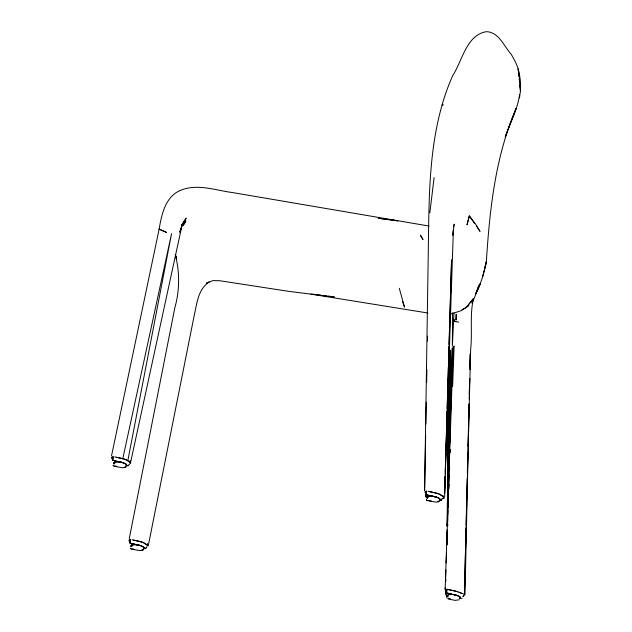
<?xml version="1.0" encoding="UTF-8"?>
<svg xmlns="http://www.w3.org/2000/svg" width="632" height="632" viewBox="0 0 632 632"><rect width="100%" height="100%" fill="white"/><g stroke="black" fill="none" stroke-linecap="round" stroke-linejoin="round"><path stroke-width="0.95" d="M447.29 525.832L448.23 379.161M519.488 95.005C517.545 109.605 509.882 123.066 505.237 136.962L516.115 108.42C495.283 156.728 489.642 209.729 486.356 261.727C484.159 272.969 480.786 283.966 475.596 294.196L480.446 283.341L476.267 292.719L478.456 286.612M519.559 80.296C520.215 70.839 515.878 61.904 511.019 54.076C503.823 46.041 498.948 32.066 486.371 31.679C466.337 34.902 462.166 61.336 452.615 75.785C427.935 131.693 429.199 194.04 428.251 253.835L424.625 490.037M452.591 312.729L452.346 346.099L453.974 312.974M447.772 487.462L447.44 525.848L449.834 351.242M447.938 467.783L448.467 405.776M448.483 403.808L448.846 361.488L447.179 525.95M445.987 593.1L446.476 595.865L446.508 592.919M446.99 544.658L447.14 529.893M446.476 595.865L446.295 592.65L446.263 594.625M446.998 544.365L447.148 534.514M447.472 526.606L447.772 509.842M447.946 499.991L448.396 474.356M448.538 466.471L449.044 437.881M449.131 432.952L450.6 350.152L447.259 526.211M424.593 490.827L425.652 435.638M425.881 423.954L426.284 402.126M426.663 382.526L426.908 369.609M427.453 341.098L427.548 336.098M446.903 544.903L447.148 532.112M465.002 594.823L469.142 404.038M469.252 399.116L469.695 378.465L469.252 394.202M469.892 369.617L470.232 353.88L469.892 367.65M519.536 95.156L519.472 97.944L520.46 90.779L519.97 81.544L518.169 68.92L518.967 76.527M465.428 552.526L464.433 593.835L470.658 349.275C472.491 332.677 469.647 315.408 473.36 299.078L471.938 303.099L474.672 297.222L479.072 284.921M465.476 550.559L466.021 527.941M466.092 524.995L466.613 503.356M466.732 498.443L467.206 478.772M467.356 472.87L467.83 453.207M467.996 446.318L468.423 428.622M468.636 419.767L469.015 404.03M447.709 526.14L447.764 524.173M448.191 507.433L448.396 499.557M448.673 488.726L449.028 474.94M449.257 466.076L449.66 450.316M449.866 442.44L450.292 425.699M450.442 419.798L450.924 401.083M451.027 397.149L451.556 376.467M451.611 374.5L452.291 347.916L447.875 507.433M445.552 591.125L445.607 589.158M445.829 581.282L445.884 579.315M446.342 562.575L446.508 556.666M446.84 544.847L447.14 534.016M447.353 526.14L447.764 511.367M444.636 497.029L451.556 259.87L449.676 322.826M444.604 493L445.102 476.275M445.252 471.361L445.781 453.65M445.868 450.703L447.037 411.353M447.124 408.406L447.717 388.727M447.772 386.76L448.357 367.089M448.42 365.122L448.973 346.431M449.036 344.464L449.621 324.793M444.628 492.992L445.189 476.244M445.252 474.277L453.365 230.008L452.844 235.072M445.236 587.642L445.165 589.617L453.231 347.118L454.116 345.965L452.631 386.413M445.449 581.724L445.884 569.89M446.145 562.986L446.5 553.119M446.832 544.239L447.156 535.367M447.48 526.488L447.772 518.596M448.207 506.753L448.388 501.824M448.862 489.002L449.044 484.073M449.549 470.255L449.66 467.301M450.205 452.504L450.308 449.542M462.995 596.663L463.856 595.328L463.122 596.592M463.833 595.818L463.983 593.416M429.839 212.81L434.113 177.584M452.891 235.025L454.195 224.17L453.436 226.935M127.988 459.804L171.556 233.65L122.916 458.089M129.244 538.693L174.811 307.918C179.701 290.475 179.867 272.376 175.317 254.815M148.236 545.906L194.158 315.739C196.923 303.873 197.903 289.227 209.137 282.038L206.482 283.097L212.913 280.608L219.691 280.727L289.472 291.463L334.32 296.961L328.474 296.211M111.54 455.759L159.138 229.14C161.595 214.58 165.323 196.568 180.578 190.319C197.295 183.343 215.686 190.382 232.639 192.586L429.057 226.043M130.342 463.588L182.008 225.395L179.82 232.126M484.744 268.268L486.356 261.727L482.564 277.085M114.771 456.873C119.788 458.374 126.574 458.208 130.066 462.6L130.184 460.696M132.033 539.728C137.049 541.229 143.835 541.071 147.327 545.463L147.446 543.559M443.151 498.229L443.372 497.526M179.844 232.078L182.214 224.968L186.179 218.103L182.956 222.954M114.961 463.082L114.384 461.565L114.321 463.28L115.498 461.787M132.333 545.929L131.756 544.413L131.701 546.135L132.87 544.634M429.033 495.48L428.227 497.423L427.595 497.621M143.835 548.465L143.97 547.833A6.344 1.975 9.8 0 0 141.331 545.906L130.026 543.141L130.382 539.538L130.026 543.141L140.454 545.59A6.675 2.07 9.8 0 0 133.115 544.705A6.675 2.07 9.8 0 0 131.124 546.664M439.88 500.007L440.014 499.375A6.344 1.975 9.8 0 0 437.376 497.447L426.071 494.682L426.426 491.088L426.071 494.682L436.507 497.139A6.675 2.07 9.8 0 0 428.725 496.31A6.675 2.07 9.8 0 0 427.651 498.632M129.837 463.817L128.343 465.571M147.098 546.68L145.605 548.426M143.835 548.6L144.017 547.699C140.762 544.808 135.264 543.86 131.227 545.463L131.045 546.364M448.104 598.694L450.569 598.994M428.077 491.277C433.094 492.778 439.888 492.612 443.38 497.005L443.664 495.851M448.025 598.852L450.103 599.018M181.455 225.529L185.911 220.923L182.316 224.068M181.637 225.087L185.279 222.583L181.345 224.921M128.13 465.626L128.723 465.247L127.545 465.989M145.392 548.481L145.976 548.102L144.807 548.845M125.886 466.037L126.708 464.97A6.344 1.975 9.8 0 0 124.07 463.043L112.765 460.278L113.12 456.683L112.765 460.278L123.193 462.735A6.675 2.07 9.8 0 0 115.854 461.842A6.675 2.07 9.8 0 0 113.863 463.801M441.649 499.975L440.859 500.394L442.029 499.651M125.926 466.084L126.732 465.278L126.258 464.283L126.732 465.278L126.645 464.86C123.406 461.953 117.884 461.012 113.855 462.608L114.147 464.086M439.193 500.433L439.998 499.62L439.572 498.688L440.03 499.667L439.951 499.193C436.657 496.325 431.174 495.346 427.121 496.95L427.414 498.427M440.859 500.394L441.436 500.031M459.519 598.733L460.38 597.374C457.062 594.601 451.603 593.559 447.575 595.218L447.898 596.703M126.163 466.692L122.877 467.814L116.493 466.74M143.535 549.54L140.249 550.662L133.873 549.587M439.43 501.034L436.143 502.156L429.768 501.081M443.38 498.514L444.462 497.921M461.471 598.591L462.19 598.196M125.547 467.064L124.615 467.577L125.657 467.009M142.927 549.911L141.987 550.425L143.03 549.856M438.821 501.405L437.881 501.919L438.924 501.35M459.108 599.784L455.174 600.368L450.75 599.507M461.992 309.72L465.247 308.155L468.754 305.469L461.321 310.628L451.161 313.938M181.376 225.284L184.552 223.775L181.969 224.858M441.894 498.648L442.629 498.34M181.937 225.498L183.643 224.992L181.779 225.529M112.109 459.891L112.243 459.875M425.423 494.295L425.549 494.279M129.37 542.746L129.505 542.738M455.854 321.364L454.771 321.506L453.681 319.247L454.764 321.506L458.682 322.099M429.902 500.923L431.506 501.002M116.762 466.361L113.989 466.139L116.28 466.337M429.144 500.694L427.295 500.544L429.586 500.749M134.024 549.216L131.243 549.003L133.542 549.2M312.88 294.228L314.823 294.473M317.754 294.844L320.677 295.215M322.628 295.468L326.523 295.966M427.793 312.998L310.897 294.133M451.327 593.867L446.54 592.95L446.911 589.261L456.067 591.212L462.49 593.709L459.219 592.184M429.76 491.593L438.75 493.924L443.158 496.507M116.454 457.189L125.436 459.511L129.837 462.079M133.715 540.052L142.698 542.375L147.098 544.942M453.618 594.412L459.164 596.324L460.365 597.422L460.309 598.291L460.491 597.682A6.344 1.975 9.8 0 1 459.733 598.686M457.86 591.734L446.911 589.261L446.54 592.95L456.193 595.154L455.087 594.902A6.675 2.07 9.8 0 0 448.72 594.673A6.675 2.07 9.8 0 0 447.867 596.695M448.53 598.149L449.289 598.543M474.679 223.641L469.315 215.891L467.056 224.771L469.315 215.891L475.533 224.036L480.036 231.391L476.283 225.964M445.734 592.2L446.966 598.077M175.269 254.98L176.684 258.757L175.412 254.712M402.552 301.472L404.488 307.113L399.305 288.295M519.164 78.423L519.37 80.327M519.867 85.075L520.46 90.779L519.583 75.398L519.757 80.217M460.602 597.066A6.675 2.07 9.8 0 1 460.365 597.43M132.894 543.931A6.675 2.07 9.8 0 1 133.858 543.812M427.58 497.534A6.675 2.07 9.8 0 1 427.169 497.084M445.734 590.936L445.734 591.9L445.734 590.936M456.272 315.724L455.996 320.061L456.186 314.246L456.272 315.724M425.976 495.101L425.889 497.076L425.992 495.101M111.983 457.955L111.951 458.358L112.133 456.841L111.983 457.955M129.244 540.81L129.212 541.213L129.386 539.704L129.244 540.81M425.289 492.36L425.257 492.763L425.439 491.246L425.289 492.36M442.187 104.912L443.072 104.873L442.187 104.912M473.147 298.889L466.448 307.286L473.147 298.889M396.612 220.647L378.213 218.245L397.82 220.845L396.612 220.647M166.366 232.323L159.138 229.14L166.366 232.323M143.906 547.644L143.519 547.146L143.978 548.126L143.906 547.644M426.687 500.212L426.489 499.801L426.687 500.212M113.373 465.808L113.183 465.389L113.373 465.808M130.634 548.663L130.445 548.252L130.634 548.663M422.927 239.386L420.438 235.207L422.927 239.386"/></g></svg>
